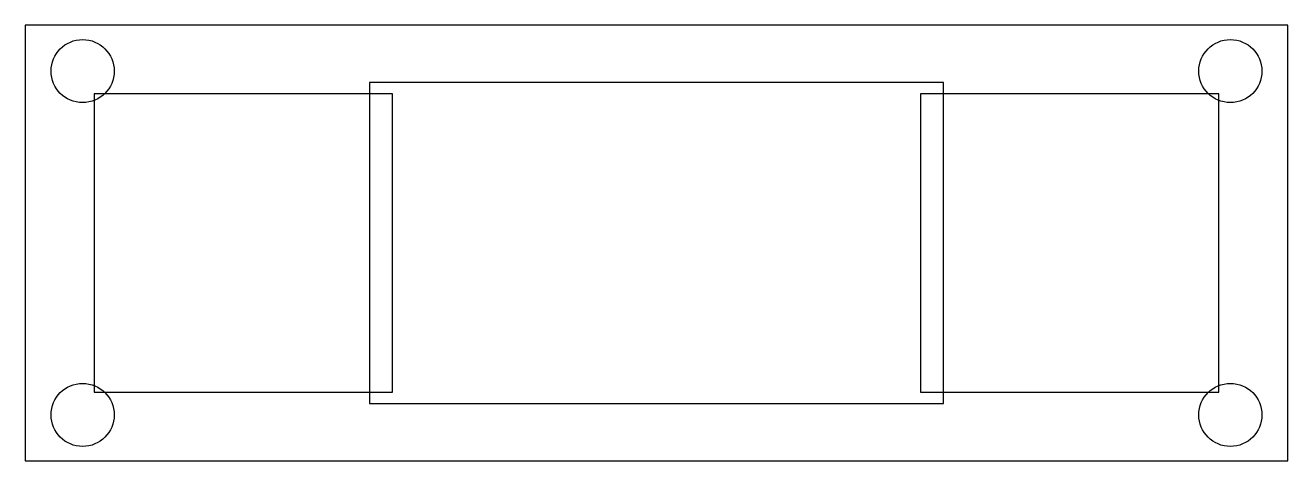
# Model space of a CAD drawing. Header units: millimetres. Extents: x -55 to 55, y -19 to 19.
import ezdxf

# ---------------------------------------------------------------- set-up
doc = ezdxf.new("R2010")
doc.units = ezdxf.units.MM

msp = doc.modelspace()

# ---------------------------------------------------------------- linework, layer by layer
at = {"layer": 'CUT'}
for points in [[(-55, -19), (55, -19), (55, 19), (-55, 19)], [(-25, -14), (25, -14), (25, 14), (-25, 14)], [(-49, -13), (-23, -13), (-23, 13), (-49, 13)], [(23, -13), (49, -13), (49, 13), (23, 13)]]:
    msp.add_lwpolyline(points, close=True, dxfattribs=at)
at = {"layer": 'DRILL'}
for centre in [(-50, 15), (50, 15), (-50, -15), (50, -15)]:
    msp.add_circle(centre, 2.75, dxfattribs=at)

doc.saveas('drawing.dxf')
